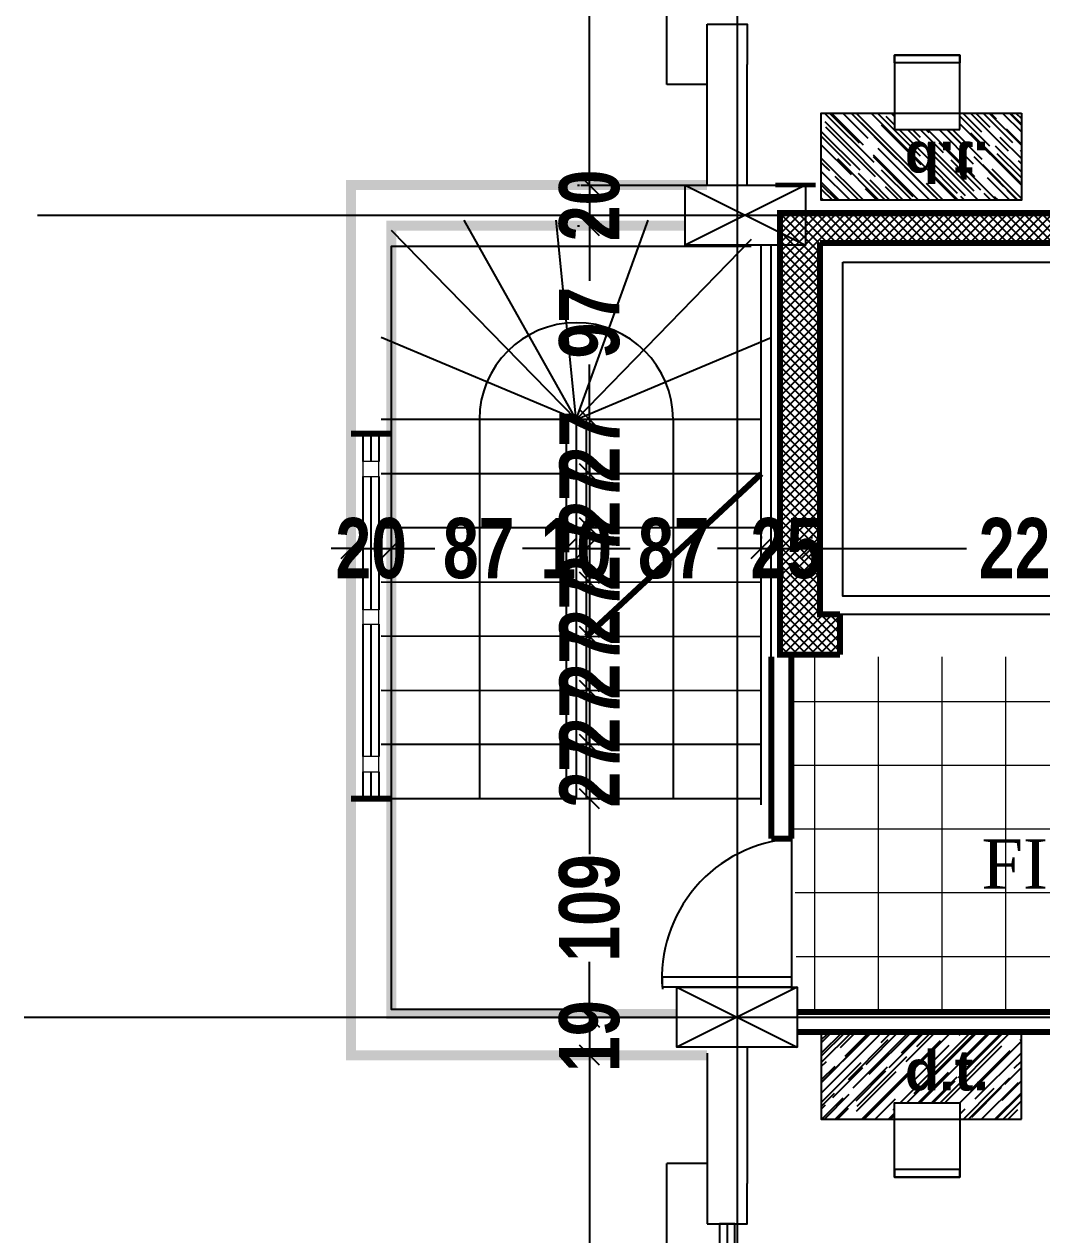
# Model space of a CAD drawing. Extents: x 285329 to 658348, y -83126 to -16980.
# Drawn here: x 358469 to 358976, y -41081 to -40478 of the extents above; entities that cross this region are included whole.
import ezdxf

# ---------------------------------------------------------------- set-up
doc = ezdxf.new("R2010")
doc.units = 0
doc.layers.get('0').update_dxf_attribs({"linetype": 'CONTINUOUS'})
doc.layers.get('DEFPOINTS').update_dxf_attribs({"color": 9, "linetype": 'CONTINUOUS'})
doc.layers.add('02 wall', color=3, linetype='CONTINUOUS', lineweight=60)
doc.layers.add('VIS', color=8, linetype='CONTINUOUS', lineweight=18)
for name, color, linetype in [('AXIS', 1, 'CONTINUOUS'), ('col', 2, 'CONTINUOUS'), ('COLUMN', 5, 'CONTINUOUS'), ('DOOR', 4, 'CONTINUOUS'), ('FURNITURE', 4, 'CONTINUOUS'), ('TEXT', 3, 'CONTINUOUS'), ('WALL', 7, 'CONTINUOUS'), ('WALL1', 2, 'CONTINUOUS')]:
    doc.layers.add(name, color=color, linetype=linetype)
doc.styles.add('CITYBLUEPRINT', font='cityb___.ttf', dxfattribs={"width": 0.8})
doc.styles.add('style2', font='romantic.ttf', dxfattribs={"height": 50})
doc.styles.add('STYLE4', font='arialbd.ttf', dxfattribs={"height": 0.2})
doc.dimstyles.new('50', dxfattribs={"dimtxt": 30, "dimasz": 10, "dimexe": 5, "dimexo": 6, "dimgap": 5, "dimtad": 0, "dimdec": 0, "dimdsep": 46, "dimtxsty": 'CITYBLUEPRINT', "dimblk1": 'OBLIQUE', "dimblk2": 'OBLIQUE', "dimsah": 1, "dimcen": 0.05, "dimdle": 0.03, "dimclre": 22, "dimclrt": 7, "dimadec": 0, "dimazin": 0, "dimtfac": 1, "dimtdec": 0, "dimtix": 1, "dimtmove": 0, "dimatfit": 3, "dimldrblk": 'OBLIQUE', "dimfxl": 1, "dimtolj": 1, "dimtzin": 0, "dimarcsym": 0})

# ---------------------------------------------------------------- blocks, each defined once
blk = doc.blocks.new('COLUMN')
at = {"layer": 'AXIS'}
for p, q in [((236924.6994773077, -9644.256519553426), (236984.6994773077, -9674.256519553428)), ((236984.6994773077, -9644.256519553426), (236924.6994773077, -9674.256519553428))]:
    blk.add_line(p, q, dxfattribs=at)
at = {"layer": 'COLUMN'}
blk.add_lwpolyline([(236924.6994773077, -9644.256519553426), (236984.6994773077, -9644.256519553426), (236984.6994773077, -9674.256519553428), (236924.6994773077, -9674.256519553428)], close=True, dxfattribs=at)
blk = doc.blocks.new('dt')
at = {"layer": 'DOOR'}
h = blk.add_hatch(dxfattribs=at)
h.set_pattern_fill('AR-RROOF', color=256, scale=7, angle=135, style=0)
h.set_pattern_definition([(135, (-170902.4103645292, 60623.41110139574), (-15.83919189857866, 5.939696961966997), [105, -14, 35, -7]), (135, (-170911.4684023963, 60627.51939179443), (-1.633416664540924, -11.53291160115259), [21, -2.31, 42, -5.25]), (135, (-170909.0925236115, 60621.67868978184), (-29.05501763895524, 22.42235603142542), [56, -9.799999999999997, 28, -7])])
h.paths.add_polyline_path([(-170859.0547791331, 60723.16194796302), (-170902.4103645292, 60723.16194796302), (-170902.4103645292, 60623.41110139574), (-170859.0547791331, 60623.41110139574), (-170859.0547791331, 60659.94951916576), (-170867.2211337512, 60659.94951916576), (-170867.2211337512, 60692.50292349419), (-170859.0547791331, 60692.50292349418)])
h.paths.add_polyline_path([(-170898.325944607, 60660.07543142285), (-170898.325944607, 60705.13460302048), (-170867.675057033, 60705.13460302048), (-170867.675057033, 60660.07543142285)], flags=24)
for points in [[(-170859.0547791331, 60723.16194796302), (-170902.4103645292, 60723.16194796302), (-170902.4103645292, 60623.41110139572), (-170859.0547791331, 60623.41110139572)], [(-170867.2211337512, 60692.50292349418), (-170830.1494684928, 60692.50292349418), (-170830.1494684928, 60659.94951916573), (-170867.2211337512, 60659.94951916576)], [(-170830.1494684928, 60692.50292349418), (-170833.9485897324, 60692.50292349418), (-170833.9485897324, 60659.94951916573), (-170830.1494684928, 60659.94951916573)]]:
    blk.add_lwpolyline(points, close=True, dxfattribs=at)
at = {"layer": 'DOOR', "insert": (-170893.3259446069, 60665.07543142285), "char_height": 20, "width": 203.81837, "attachment_point": 1, "rotation": 90, "style": 'STYLE4'}
blk.add_mtext('d.t.', dxfattribs=at)
blk = doc.blocks.new('_Oblique')
at = {"color": 0, "lineweight": -2}
blk.add_line((-0.5, -0.5), (0.5, 0.5), dxfattribs=at)
blk = doc.blocks.new('*D2531')
at = {"layer": 'DEFPOINTS', "color": 0, "linetype": 'Continuous', "lineweight": 5, "transparency": 16777216}
for p in [(358750.9265992335, -39838.54180026348), (358750.8839104267, -40558.0436265206), (358750.9265992335, -40558.0436265206)]:
    blk.add_point(p, dxfattribs=at)
at = {"layer": 'VIS', "color": 22, "linetype": 'Continuous', "lineweight": -2, "transparency": 16777216}
for p, q in [((358744.9265992335, -39838.54180026348), (358745.8839104267, -39838.54180026348)), ((358744.9265992335, -40558.0436265206), (358745.8839104267, -40558.0436265206))]:
    blk.add_line(p, q, dxfattribs=at)
at = {"layer": 'VIS', "color": 0, "linetype": 'Continuous', "lineweight": -2, "transparency": 16777216}
for p, q in [((358750.8839104267, -39838.51180026348), (358750.8839104267, -40165.66133107572)), ((358750.8839104267, -40558.0736265206), (358750.8839104267, -40230.92409570835))]:
    blk.add_line(p, q, dxfattribs=at)
at = {"layer": 'VIS', "color": 0, "linetype": 'Continuous', "lineweight": -2, "transparency": 16777216, "xscale": 10, "yscale": 10, "zscale": 10}
for p, rotation in [((358750.8839104267, -39838.54180026348), 90), ((358750.8839104267, -40558.0436265206), 270)]:
    blk.add_blockref('_Oblique', p, dxfattribs=dict(at, rotation=rotation))
at = {"layer": 'VIS', "color": 7, "linetype": 'Continuous', "lineweight": 5, "transparency": 16777216, "insert": (358750.8839104267, -40198.29271339198), "char_height": 30, "attachment_point": 5, "rotation": 90, "style": 'CITYBLUEPRINT'}
blk.add_mtext('\\A1;720', dxfattribs=at)
blk = doc.blocks.new('*D2532')
at = {"layer": 'DEFPOINTS', "color": 0, "linetype": 'Continuous', "lineweight": 5, "transparency": 16777216}
for p in [(358750.9265992335, -40558.0436265206), (358750.8839104267, -40578.2889841391), (358750.9265992335, -40578.2889841391)]:
    blk.add_point(p, dxfattribs=at)
at = {"layer": 'VIS', "color": 0, "linetype": 'Continuous', "lineweight": -2, "transparency": 16777216}
for p, q in [((358750.8839104267, -40558.0436265206), (358750.8839104267, -40548.0436265206)), ((358750.8839104267, -40558.0436265206), (358750.8839104267, -40578.2889841391)), ((358750.8839104267, -40578.2889841391), (358750.8839104267, -40588.2889841391))]:
    blk.add_line(p, q, dxfattribs=at)
at = {"layer": 'VIS', "color": 22, "linetype": 'Continuous', "lineweight": -2, "transparency": 16777216}
for p, q in [((358744.9265992335, -40558.0436265206), (358745.8839104267, -40558.0436265206)), ((358744.9265992335, -40578.2889841391), (358745.8839104267, -40578.2889841391))]:
    blk.add_line(p, q, dxfattribs=at)
at = {"layer": 'VIS', "color": 0, "linetype": 'Continuous', "lineweight": -2, "transparency": 16777216, "xscale": 10, "yscale": 10, "zscale": 10}
for p, rotation in [((358750.8839104267, -40558.0436265206), 270), ((358750.8839104267, -40578.2889841391), 90)]:
    blk.add_blockref('_Oblique', p, dxfattribs=dict(at, rotation=rotation))
at = {"layer": 'VIS', "color": 7, "linetype": 'Continuous', "lineweight": 5, "transparency": 16777216, "insert": (358750.8839104267, -40568.16630532979), "char_height": 30, "attachment_point": 5, "rotation": 90, "style": 'CITYBLUEPRINT'}
blk.add_mtext('\\A1;20', dxfattribs=at)
blk = doc.blocks.new('*D2533')
at = {"layer": 'DEFPOINTS', "color": 0, "linetype": 'Continuous', "lineweight": 5, "transparency": 16777216}
for p in [(358750.9265992335, -40578.2889841391), (358750.8839104267, -40674.90352948674), (358750.9265992335, -40674.90352948674)]:
    blk.add_point(p, dxfattribs=at)
at = {"layer": 'VIS', "color": 22, "linetype": 'Continuous', "lineweight": -2, "transparency": 16777216}
for p, q in [((358744.9265992335, -40578.2889841391), (358745.8839104267, -40578.2889841391)), ((358744.9265992335, -40674.90352948674), (358745.8839104267, -40674.90352948674))]:
    blk.add_line(p, q, dxfattribs=at)
at = {"layer": 'VIS', "color": 0, "linetype": 'Continuous', "lineweight": -2, "transparency": 16777216}
for p, q in [((358750.8839104267, -40578.2589841391), (358750.8839104267, -40605.68093925376)), ((358750.8839104267, -40674.93352948673), (358750.8839104267, -40647.51157437207))]:
    blk.add_line(p, q, dxfattribs=at)
at = {"layer": 'VIS', "color": 0, "linetype": 'Continuous', "lineweight": -2, "transparency": 16777216, "xscale": 10, "yscale": 10, "zscale": 10}
for p, rotation in [((358750.8839104267, -40578.2889841391), 90), ((358750.8839104267, -40674.90352948674), 270)]:
    blk.add_blockref('_Oblique', p, dxfattribs=dict(at, rotation=rotation))
at = {"layer": 'VIS', "color": 7, "linetype": 'Continuous', "lineweight": 5, "transparency": 16777216, "insert": (358750.8839104267, -40626.59625681286), "char_height": 30, "attachment_point": 5, "rotation": 90, "style": 'CITYBLUEPRINT'}
blk.add_mtext('\\A1;97', dxfattribs=at)
blk = doc.blocks.new('*D2534')
at = {"layer": 'DEFPOINTS', "color": 0, "linetype": 'Continuous', "lineweight": 5, "transparency": 16777216}
for p in [(358750.9265992335, -40674.90352948674), (358750.8839104267, -40701.90352948674), (358750.9265992335, -40701.90352948674)]:
    blk.add_point(p, dxfattribs=at)
at = {"layer": 'VIS', "color": 0, "linetype": 'Continuous', "lineweight": -2, "transparency": 16777216}
for p, q in [((358750.8839104267, -40674.90352948674), (358750.8839104267, -40664.90352948674)), ((358750.8839104267, -40674.90352948674), (358750.8839104267, -40701.90352948674)), ((358750.8839104267, -40701.90352948674), (358750.8839104267, -40711.90352948674))]:
    blk.add_line(p, q, dxfattribs=at)
at = {"layer": 'VIS', "color": 22, "linetype": 'Continuous', "lineweight": -2, "transparency": 16777216}
for p, q in [((358744.9265992335, -40674.90352948674), (358745.8839104267, -40674.90352948674)), ((358744.9265992335, -40701.90352948674), (358745.8839104267, -40701.90352948674))]:
    blk.add_line(p, q, dxfattribs=at)
at = {"layer": 'VIS', "color": 0, "linetype": 'Continuous', "lineweight": -2, "transparency": 16777216, "xscale": 10, "yscale": 10, "zscale": 10}
for p, rotation in [((358750.8839104267, -40674.90352948674), 270), ((358750.8839104267, -40701.90352948674), 90)]:
    blk.add_blockref('_Oblique', p, dxfattribs=dict(at, rotation=rotation))
at = {"layer": 'VIS', "color": 7, "linetype": 'Continuous', "lineweight": 5, "transparency": 16777216, "insert": (358750.8839104267, -40688.40352948668), "char_height": 30, "attachment_point": 5, "rotation": 90, "style": 'CITYBLUEPRINT'}
blk.add_mtext('\\A1;27', dxfattribs=at)
blk = doc.blocks.new('*D2535')
at = {"layer": 'DEFPOINTS', "color": 0, "linetype": 'Continuous', "lineweight": 5, "transparency": 16777216}
for p in [(358750.9265992335, -40701.90352948674), (358749.242715506, -40728.90352948674), (358750.8839104267, -40728.90352948674)]:
    blk.add_point(p, dxfattribs=at)
at = {"layer": 'VIS', "color": 0, "linetype": 'Continuous', "lineweight": -2, "transparency": 16777216}
for p, q in [((358750.8839104267, -40701.90352948674), (358750.8839104267, -40691.90352948674)), ((358750.8839104267, -40701.90352948674), (358750.8839104267, -40728.90352948674)), ((358750.8839104267, -40728.90352948674), (358750.8839104267, -40738.90352948674))]:
    blk.add_line(p, q, dxfattribs=at)
at = {"layer": 'VIS', "color": 22, "linetype": 'Continuous', "lineweight": -2, "transparency": 16777216}
for p, q in [((358744.9265992335, -40701.90352948674), (358745.8839104267, -40701.90352948674)), ((358755.242715506, -40728.90352948674), (358755.8839104267, -40728.90352948674))]:
    blk.add_line(p, q, dxfattribs=at)
at = {"layer": 'VIS', "color": 0, "linetype": 'Continuous', "lineweight": -2, "transparency": 16777216, "xscale": 10, "yscale": 10, "zscale": 10}
for p, rotation in [((358750.8839104267, -40701.90352948674), 270), ((358750.8839104267, -40728.90352948674), 90)]:
    blk.add_blockref('_Oblique', p, dxfattribs=dict(at, rotation=rotation))
at = {"layer": 'VIS', "color": 7, "linetype": 'Continuous', "lineweight": 5, "transparency": 16777216, "insert": (358750.8839104267, -40715.40352948668), "char_height": 30, "attachment_point": 5, "rotation": 90, "style": 'CITYBLUEPRINT'}
blk.add_mtext('\\A1;27', dxfattribs=at)
blk = doc.blocks.new('*D2536')
at = {"layer": 'DEFPOINTS', "color": 0, "linetype": 'Continuous', "lineweight": 5, "transparency": 16777216}
for p in [(358749.242715506, -40728.90352948674), (358749.242715506, -40756.03167960778), (358750.8839104267, -40756.03167960778)]:
    blk.add_point(p, dxfattribs=at)
at = {"layer": 'VIS', "color": 0, "linetype": 'Continuous', "lineweight": -2, "transparency": 16777216}
for p, q in [((358750.8839104267, -40728.90352948674), (358750.8839104267, -40718.90352948674)), ((358750.8839104267, -40728.90352948674), (358750.8839104267, -40756.03167960778)), ((358750.8839104267, -40756.03167960778), (358750.8839104267, -40766.03167960778))]:
    blk.add_line(p, q, dxfattribs=at)
at = {"layer": 'VIS', "color": 22, "linetype": 'Continuous', "lineweight": -2, "transparency": 16777216}
for p, q in [((358755.242715506, -40728.90352948674), (358755.8839104267, -40728.90352948674)), ((358755.242715506, -40756.03167960778), (358755.8839104267, -40756.03167960778))]:
    blk.add_line(p, q, dxfattribs=at)
at = {"layer": 'VIS', "color": 0, "linetype": 'Continuous', "lineweight": -2, "transparency": 16777216, "xscale": 10, "yscale": 10, "zscale": 10}
for p, rotation in [((358750.8839104267, -40728.90352948674), 270), ((358750.8839104267, -40756.03167960778), 90)]:
    blk.add_blockref('_Oblique', p, dxfattribs=dict(at, rotation=rotation))
at = {"layer": 'VIS', "color": 7, "linetype": 'Continuous', "lineweight": 5, "transparency": 16777216, "insert": (358750.8839104267, -40742.4676045472), "char_height": 30, "attachment_point": 5, "rotation": 90, "style": 'CITYBLUEPRINT'}
blk.add_mtext('\\A1;27', dxfattribs=at)
blk = doc.blocks.new('*D2537')
at = {"layer": 'DEFPOINTS', "color": 0, "linetype": 'Continuous', "lineweight": 5, "transparency": 16777216}
for p in [(358749.242715506, -40756.03167960778), (358749.242715506, -40783.03167960776), (358750.8839104267, -40783.03167960776)]:
    blk.add_point(p, dxfattribs=at)
at = {"layer": 'VIS', "color": 0, "linetype": 'Continuous', "lineweight": -2, "transparency": 16777216}
for p, q in [((358750.8839104267, -40756.03167960778), (358750.8839104267, -40746.03167960778)), ((358750.8839104267, -40756.03167960778), (358750.8839104267, -40783.03167960776)), ((358750.8839104267, -40783.03167960776), (358750.8839104267, -40793.03167960776))]:
    blk.add_line(p, q, dxfattribs=at)
at = {"layer": 'VIS', "color": 22, "linetype": 'Continuous', "lineweight": -2, "transparency": 16777216}
for p, q in [((358755.242715506, -40756.03167960778), (358755.8839104267, -40756.03167960778)), ((358755.242715506, -40783.03167960776), (358755.8839104267, -40783.03167960776))]:
    blk.add_line(p, q, dxfattribs=at)
at = {"layer": 'VIS', "color": 0, "linetype": 'Continuous', "lineweight": -2, "transparency": 16777216, "xscale": 10, "yscale": 10, "zscale": 10}
for p, rotation in [((358750.8839104267, -40756.03167960778), 270), ((358750.8839104267, -40783.03167960776), 90)]:
    blk.add_blockref('_Oblique', p, dxfattribs=dict(at, rotation=rotation))
at = {"layer": 'VIS', "color": 7, "linetype": 'Continuous', "lineweight": 5, "transparency": 16777216, "insert": (358750.8839104267, -40769.53167960772), "char_height": 30, "attachment_point": 5, "rotation": 90, "style": 'CITYBLUEPRINT'}
blk.add_mtext('\\A1;27', dxfattribs=at)
blk = doc.blocks.new('*D2538')
at = {"layer": 'DEFPOINTS', "color": 0, "linetype": 'Continuous', "lineweight": 5, "transparency": 16777216}
for p in [(358749.242715506, -40783.03167960776), (358749.242715506, -40810.03167960777), (358750.8839104267, -40810.03167960777)]:
    blk.add_point(p, dxfattribs=at)
at = {"layer": 'VIS', "color": 0, "linetype": 'Continuous', "lineweight": -2, "transparency": 16777216}
for p, q in [((358750.8839104267, -40783.03167960776), (358750.8839104267, -40773.03167960776)), ((358750.8839104267, -40783.03167960776), (358750.8839104267, -40810.03167960777)), ((358750.8839104267, -40810.03167960777), (358750.8839104267, -40820.03167960777))]:
    blk.add_line(p, q, dxfattribs=at)
at = {"layer": 'VIS', "color": 22, "linetype": 'Continuous', "lineweight": -2, "transparency": 16777216}
for p, q in [((358755.242715506, -40783.03167960776), (358755.8839104267, -40783.03167960776)), ((358755.242715506, -40810.03167960777), (358755.8839104267, -40810.03167960777))]:
    blk.add_line(p, q, dxfattribs=at)
at = {"layer": 'VIS', "color": 0, "linetype": 'Continuous', "lineweight": -2, "transparency": 16777216, "xscale": 10, "yscale": 10, "zscale": 10}
for p, rotation in [((358750.8839104267, -40783.03167960776), 270), ((358750.8839104267, -40810.03167960777), 90)]:
    blk.add_blockref('_Oblique', p, dxfattribs=dict(at, rotation=rotation))
at = {"layer": 'VIS', "color": 7, "linetype": 'Continuous', "lineweight": 5, "transparency": 16777216, "insert": (358750.8839104267, -40796.5316796077), "char_height": 30, "attachment_point": 5, "rotation": 90, "style": 'CITYBLUEPRINT'}
blk.add_mtext('\\A1;27', dxfattribs=at)
blk = doc.blocks.new('*D2539')
at = {"layer": 'DEFPOINTS', "color": 0, "linetype": 'Continuous', "lineweight": 5, "transparency": 16777216}
for p in [(358749.242715506, -40810.03167960777), (358749.242715506, -40836.90352948674), (358750.8839104267, -40836.90352948674)]:
    blk.add_point(p, dxfattribs=at)
at = {"layer": 'VIS', "color": 0, "linetype": 'Continuous', "lineweight": -2, "transparency": 16777216}
for p, q in [((358750.8839104267, -40810.03167960777), (358750.8839104267, -40800.03167960777)), ((358750.8839104267, -40810.03167960777), (358750.8839104267, -40836.90352948674)), ((358750.8839104267, -40836.90352948674), (358750.8839104267, -40846.90352948674))]:
    blk.add_line(p, q, dxfattribs=at)
at = {"layer": 'VIS', "color": 22, "linetype": 'Continuous', "lineweight": -2, "transparency": 16777216}
for p, q in [((358755.242715506, -40810.03167960777), (358755.8839104267, -40810.03167960777)), ((358755.242715506, -40836.90352948674), (358755.8839104267, -40836.90352948674))]:
    blk.add_line(p, q, dxfattribs=at)
at = {"layer": 'VIS', "color": 0, "linetype": 'Continuous', "lineweight": -2, "transparency": 16777216, "xscale": 10, "yscale": 10, "zscale": 10}
for p, rotation in [((358750.8839104267, -40810.03167960777), 270), ((358750.8839104267, -40836.90352948674), 90)]:
    blk.add_blockref('_Oblique', p, dxfattribs=dict(at, rotation=rotation))
at = {"layer": 'VIS', "color": 7, "linetype": 'Continuous', "lineweight": 5, "transparency": 16777216, "insert": (358750.8839104267, -40823.46760454719), "char_height": 30, "attachment_point": 5, "rotation": 90, "style": 'CITYBLUEPRINT'}
blk.add_mtext('\\A1;27', dxfattribs=at)
blk = doc.blocks.new('*D2540')
at = {"layer": 'DEFPOINTS', "color": 0, "linetype": 'Continuous', "lineweight": 5, "transparency": 16777216}
for p in [(358749.242715506, -40836.90352948674), (358749.242715506, -40863.90352948674), (358750.8839104267, -40863.90352948674)]:
    blk.add_point(p, dxfattribs=at)
at = {"layer": 'VIS', "color": 0, "linetype": 'Continuous', "lineweight": -2, "transparency": 16777216}
for p, q in [((358750.8839104267, -40836.90352948674), (358750.8839104267, -40826.90352948674)), ((358750.8839104267, -40836.90352948674), (358750.8839104267, -40863.90352948674)), ((358750.8839104267, -40863.90352948674), (358750.8839104267, -40873.90352948674))]:
    blk.add_line(p, q, dxfattribs=at)
at = {"layer": 'VIS', "color": 22, "linetype": 'Continuous', "lineweight": -2, "transparency": 16777216}
for p, q in [((358755.242715506, -40836.90352948674), (358755.8839104267, -40836.90352948674)), ((358755.242715506, -40863.90352948674), (358755.8839104267, -40863.90352948674))]:
    blk.add_line(p, q, dxfattribs=at)
at = {"layer": 'VIS', "color": 0, "linetype": 'Continuous', "lineweight": -2, "transparency": 16777216, "xscale": 10, "yscale": 10, "zscale": 10}
for p, rotation in [((358750.8839104267, -40836.90352948674), 270), ((358750.8839104267, -40863.90352948674), 90)]:
    blk.add_blockref('_Oblique', p, dxfattribs=dict(at, rotation=rotation))
at = {"layer": 'VIS', "color": 7, "linetype": 'Continuous', "lineweight": 5, "transparency": 16777216, "insert": (358750.8839104267, -40850.40352948668), "char_height": 30, "attachment_point": 5, "rotation": 90, "style": 'CITYBLUEPRINT'}
blk.add_mtext('\\A1;27', dxfattribs=at)
blk = doc.blocks.new('*D2541')
at = {"layer": 'DEFPOINTS', "color": 0, "linetype": 'Continuous', "lineweight": 5, "transparency": 16777216}
for p in [(358749.242715506, -40863.90352948674), (358749.242715506, -40972.71338443349), (358750.8839104267, -40972.71338443349)]:
    blk.add_point(p, dxfattribs=at)
at = {"layer": 'VIS', "color": 0, "linetype": 'Continuous', "lineweight": -2, "transparency": 16777216}
for p, q in [((358750.8839104267, -40863.87352948674), (358750.8839104267, -40891.49027514193)), ((358750.8839104267, -40972.74338443349), (358750.8839104267, -40945.1266387783))]:
    blk.add_line(p, q, dxfattribs=at)
at = {"layer": 'VIS', "color": 22, "linetype": 'Continuous', "lineweight": -2, "transparency": 16777216}
for p, q in [((358755.242715506, -40863.90352948674), (358755.8839104267, -40863.90352948674)), ((358755.242715506, -40972.71338443349), (358755.8839104267, -40972.71338443349))]:
    blk.add_line(p, q, dxfattribs=at)
at = {"layer": 'VIS', "color": 0, "linetype": 'Continuous', "lineweight": -2, "transparency": 16777216, "xscale": 10, "yscale": 10, "zscale": 10}
for p, rotation in [((358750.8839104267, -40863.90352948674), 90), ((358750.8839104267, -40972.71338443349), 270)]:
    blk.add_blockref('_Oblique', p, dxfattribs=dict(at, rotation=rotation))
at = {"layer": 'VIS', "color": 7, "linetype": 'Continuous', "lineweight": 5, "transparency": 16777216, "insert": (358750.8839104267, -40918.30845696005), "char_height": 30, "attachment_point": 5, "rotation": 90, "style": 'CITYBLUEPRINT'}
blk.add_mtext('\\A1;109', dxfattribs=at)
blk = doc.blocks.new('*D2542')
at = {"layer": 'DEFPOINTS', "color": 0, "linetype": 'Continuous', "lineweight": 5, "transparency": 16777216}
for p in [(358749.242715506, -40991.70638652928), (358749.2427155033, -41728.70322680532), (358750.8839104267, -41728.70322680532)]:
    blk.add_point(p, dxfattribs=at)
at = {"layer": 'VIS', "color": 0, "linetype": 'Continuous', "lineweight": -2, "transparency": 16777216}
for p, q in [((358750.8839104267, -40991.67638652928), (358750.8839104267, -41331.21975062745)), ((358750.8839104267, -41728.73322680531), (358750.8839104267, -41389.18986270714))]:
    blk.add_line(p, q, dxfattribs=at)
at = {"layer": 'VIS', "color": 22, "linetype": 'Continuous', "lineweight": -2, "transparency": 16777216}
for p, q in [((358755.242715506, -40991.70638652928), (358755.8839104267, -40991.70638652928)), ((358755.2427155033, -41728.70322680532), (358755.8839104267, -41728.70322680532))]:
    blk.add_line(p, q, dxfattribs=at)
at = {"layer": 'VIS', "color": 0, "linetype": 'Continuous', "lineweight": -2, "transparency": 16777216, "xscale": 10, "yscale": 10, "zscale": 10}
for p, rotation in [((358750.8839104267, -40991.70638652928), 90), ((358750.8839104267, -41728.70322680532), 270)]:
    blk.add_blockref('_Oblique', p, dxfattribs=dict(at, rotation=rotation))
at = {"layer": 'VIS', "color": 7, "linetype": 'Continuous', "lineweight": 5, "transparency": 16777216, "insert": (358750.8839104267, -41360.20480666724), "char_height": 30, "attachment_point": 5, "rotation": 90, "style": 'CITYBLUEPRINT'}
blk.add_mtext('\\A1;737', dxfattribs=at)
blk = doc.blocks.new('*D2606')
at = {"layer": 'DEFPOINTS', "color": 0, "linetype": 'Continuous', "lineweight": 5, "transparency": 16777216}
for p in [(358632.0271544857, -40737.73154443817), (358652.0271544851, -40737.73154443819), (358652.0271544851, -40739.16668239474)]:
    blk.add_point(p, dxfattribs=at)
at = {"layer": 'VIS', "color": 0, "linetype": 'Continuous', "lineweight": -2, "transparency": 16777216}
for p, q in [((358632.0271544857, -40739.16668239474), (358622.0271544857, -40739.16668239474)), ((358632.0271544857, -40739.16668239474), (358652.0271544851, -40739.16668239474)), ((358652.0271544851, -40739.16668239474), (358662.0271544851, -40739.16668239474))]:
    blk.add_line(p, q, dxfattribs=at)
at = {"layer": 'VIS', "color": 22, "linetype": 'Continuous', "lineweight": -2, "transparency": 16777216}
for p, q in [((358632.0271544857, -40743.73154443817), (358632.0271544857, -40744.16668239474)), ((358652.0271544851, -40743.73154443819), (358652.0271544851, -40744.16668239474))]:
    blk.add_line(p, q, dxfattribs=at)
at = {"layer": 'VIS', "color": 0, "linetype": 'Continuous', "lineweight": -2, "transparency": 16777216, "xscale": 10, "yscale": 10, "zscale": 10}
blk.add_blockref('_Oblique', (358632.0271544857, -40739.16668239474), dxfattribs=at)
at = {"layer": 'VIS', "color": 0, "linetype": 'Continuous', "lineweight": -2, "transparency": 16777216, "xscale": 10, "yscale": 10, "zscale": 10, "rotation": 180}
blk.add_blockref('_Oblique', (358652.0271544851, -40739.16668239474), dxfattribs=at)
at = {"layer": 'VIS', "color": 7, "linetype": 'Continuous', "lineweight": 5, "transparency": 16777216, "insert": (358642.0271544853, -40739.16668239474), "char_height": 30, "attachment_point": 5, "style": 'CITYBLUEPRINT'}
blk.add_mtext('\\A1;20', dxfattribs=at)
blk = doc.blocks.new('*D2607')
at = {"layer": 'DEFPOINTS', "color": 0, "linetype": 'Continuous', "lineweight": 5, "transparency": 16777216}
for p in [(358652.0271544851, -40737.73154443819), (358739.2427155059, -40739.16668239474), (358739.2427155059, -40739.16668239474)]:
    blk.add_point(p, dxfattribs=at)
at = {"layer": 'VIS', "color": 22, "linetype": 'Continuous', "lineweight": -2, "transparency": 16777216}
for p, q in [((358739.2427155059, -40733.16668239474), (358739.2427155059, -40734.16668239474)), ((358652.0271544851, -40743.73154443819), (358652.0271544851, -40744.16668239474))]:
    blk.add_line(p, q, dxfattribs=at)
at = {"layer": 'VIS', "color": 0, "linetype": 'Continuous', "lineweight": -2, "transparency": 16777216}
for p, q in [((358651.997154485, -40739.16668239474), (358673.8379237875, -40739.16668239474)), ((358739.272715506, -40739.16668239474), (358717.4319462035, -40739.16668239474))]:
    blk.add_line(p, q, dxfattribs=at)
at = {"layer": 'VIS', "color": 0, "linetype": 'Continuous', "lineweight": -2, "transparency": 16777216, "xscale": 10, "yscale": 10, "zscale": 10, "rotation": 180}
blk.add_blockref('_Oblique', (358652.0271544851, -40739.16668239474), dxfattribs=at)
at = {"layer": 'VIS', "color": 0, "linetype": 'Continuous', "lineweight": -2, "transparency": 16777216, "xscale": 10, "yscale": 10, "zscale": 10}
blk.add_blockref('_Oblique', (358739.2427155059, -40739.16668239474), dxfattribs=at)
at = {"layer": 'VIS', "color": 7, "linetype": 'Continuous', "lineweight": 5, "transparency": 16777216, "insert": (358695.6349349955, -40739.16668239474), "char_height": 30, "attachment_point": 5, "style": 'CITYBLUEPRINT'}
blk.add_mtext('\\A1;87', dxfattribs=at)
blk = doc.blocks.new('*D2608')
at = {"layer": 'DEFPOINTS', "color": 0, "linetype": 'Continuous', "lineweight": 5, "transparency": 16777216}
for p in [(358739.2427155059, -40739.16668239474), (358749.242715506, -40739.16668239474), (358749.242715506, -40739.16668239474)]:
    blk.add_point(p, dxfattribs=at)
at = {"layer": 'VIS', "color": 22, "linetype": 'Continuous', "lineweight": -2, "transparency": 16777216}
for p, q in [((358739.2427155059, -40733.16668239474), (358739.2427155059, -40734.16668239474)), ((358749.242715506, -40733.16668239474), (358749.242715506, -40734.16668239474))]:
    blk.add_line(p, q, dxfattribs=at)
at = {"layer": 'VIS', "color": 0, "linetype": 'Continuous', "lineweight": -2, "transparency": 16777216}
for p, q in [((358739.2427155059, -40739.16668239474), (358729.2427155059, -40739.16668239474)), ((358739.2427155059, -40739.16668239474), (358749.242715506, -40739.16668239474)), ((358749.242715506, -40739.16668239474), (358759.242715506, -40739.16668239474))]:
    blk.add_line(p, q, dxfattribs=at)
at = {"layer": 'VIS', "color": 0, "linetype": 'Continuous', "lineweight": -2, "transparency": 16777216, "xscale": 10, "yscale": 10, "zscale": 10}
blk.add_blockref('_Oblique', (358739.2427155059, -40739.16668239474), dxfattribs=at)
at = {"layer": 'VIS', "color": 0, "linetype": 'Continuous', "lineweight": -2, "transparency": 16777216, "xscale": 10, "yscale": 10, "zscale": 10, "rotation": 180}
blk.add_blockref('_Oblique', (358749.242715506, -40739.16668239474), dxfattribs=at)
at = {"layer": 'VIS', "color": 7, "linetype": 'Continuous', "lineweight": 5, "transparency": 16777216, "insert": (358744.242715506, -40739.16668239474), "char_height": 30, "attachment_point": 5, "style": 'CITYBLUEPRINT'}
blk.add_mtext('\\A1;10', dxfattribs=at)
blk = doc.blocks.new('*D2609')
at = {"layer": 'DEFPOINTS', "color": 0, "linetype": 'Continuous', "lineweight": 5, "transparency": 16777216}
for p in [(358749.242715506, -40739.16668239474), (358836.4582765267, -40739.16668239474), (358836.4582765267, -40739.16668239474)]:
    blk.add_point(p, dxfattribs=at)
at = {"layer": 'VIS', "color": 22, "linetype": 'Continuous', "lineweight": -2, "transparency": 16777216}
for p, q in [((358749.242715506, -40733.16668239474), (358749.242715506, -40734.16668239474)), ((358836.4582765267, -40733.16668239474), (358836.4582765267, -40734.16668239474))]:
    blk.add_line(p, q, dxfattribs=at)
at = {"layer": 'VIS', "color": 0, "linetype": 'Continuous', "lineweight": -2, "transparency": 16777216}
for p, q in [((358749.212715506, -40739.16668239474), (358771.0534848084, -40739.16668239474)), ((358836.4882765267, -40739.16668239474), (358814.6475072243, -40739.16668239474))]:
    blk.add_line(p, q, dxfattribs=at)
at = {"layer": 'VIS', "color": 0, "linetype": 'Continuous', "lineweight": -2, "transparency": 16777216, "xscale": 10, "yscale": 10, "zscale": 10, "rotation": 180}
blk.add_blockref('_Oblique', (358749.242715506, -40739.16668239474), dxfattribs=at)
at = {"layer": 'VIS', "color": 0, "linetype": 'Continuous', "lineweight": -2, "transparency": 16777216, "xscale": 10, "yscale": 10, "zscale": 10}
blk.add_blockref('_Oblique', (358836.4582765267, -40739.16668239474), dxfattribs=at)
at = {"layer": 'VIS', "color": 7, "linetype": 'Continuous', "lineweight": 5, "transparency": 16777216, "insert": (358792.8504960163, -40739.16668239474), "char_height": 30, "attachment_point": 5, "style": 'CITYBLUEPRINT'}
blk.add_mtext('\\A1;87', dxfattribs=at)
blk = doc.blocks.new('*D2610')
at = {"layer": 'DEFPOINTS', "color": 0, "linetype": 'Continuous', "lineweight": 5, "transparency": 16777216}
for p in [(358836.4582765267, -40739.16668239474), (358861.4582765265, -40739.16668239474), (358861.4582765265, -40739.16668239474)]:
    blk.add_point(p, dxfattribs=at)
at = {"layer": 'VIS', "color": 22, "linetype": 'Continuous', "lineweight": -2, "transparency": 16777216}
for p, q in [((358836.4582765267, -40733.16668239474), (358836.4582765267, -40734.16668239474)), ((358861.4582765265, -40733.16668239474), (358861.4582765265, -40734.16668239474))]:
    blk.add_line(p, q, dxfattribs=at)
at = {"layer": 'VIS', "color": 0, "linetype": 'Continuous', "lineweight": -2, "transparency": 16777216}
for p, q in [((358836.4582765267, -40739.16668239474), (358826.4582765267, -40739.16668239474)), ((358836.4582765267, -40739.16668239474), (358861.4582765265, -40739.16668239474)), ((358861.4582765265, -40739.16668239474), (358871.4582765265, -40739.16668239474))]:
    blk.add_line(p, q, dxfattribs=at)
at = {"layer": 'VIS', "color": 0, "linetype": 'Continuous', "lineweight": -2, "transparency": 16777216, "xscale": 10, "yscale": 10, "zscale": 10}
blk.add_blockref('_Oblique', (358836.4582765267, -40739.16668239474), dxfattribs=at)
at = {"layer": 'VIS', "color": 0, "linetype": 'Continuous', "lineweight": -2, "transparency": 16777216, "xscale": 10, "yscale": 10, "zscale": 10, "rotation": 180}
blk.add_blockref('_Oblique', (358861.4582765265, -40739.16668239474), dxfattribs=at)
at = {"layer": 'VIS', "color": 7, "linetype": 'Continuous', "lineweight": 5, "transparency": 16777216, "insert": (358848.9582765267, -40739.16668239474), "char_height": 30, "attachment_point": 5, "style": 'CITYBLUEPRINT'}
blk.add_mtext('\\A1;25', dxfattribs=at)
blk = doc.blocks.new('*D2611')
at = {"layer": 'DEFPOINTS', "color": 0, "linetype": 'Continuous', "lineweight": 5, "transparency": 16777216}
for p in [(358861.4582765265, -40739.16668239474), (359081.8739683829, -40739.16668239474), (359081.8739683829, -40739.16668239474)]:
    blk.add_point(p, dxfattribs=at)
at = {"layer": 'VIS', "color": 22, "linetype": 'Continuous', "lineweight": -2, "transparency": 16777216}
for p, q in [((358861.4582765265, -40733.16668239474), (358861.4582765265, -40734.16668239474)), ((359081.8739683829, -40733.16668239474), (359081.8739683829, -40734.16668239474))]:
    blk.add_line(p, q, dxfattribs=at)
at = {"layer": 'VIS', "color": 0, "linetype": 'Continuous', "lineweight": -2, "transparency": 16777216}
for p, q in [((358861.4282765265, -40739.16668239474), (358938.8255246963, -40739.16668239474)), ((359081.903968383, -40739.16668239474), (359004.5067202132, -40739.16668239474))]:
    blk.add_line(p, q, dxfattribs=at)
at = {"layer": 'VIS', "color": 0, "linetype": 'Continuous', "lineweight": -2, "transparency": 16777216, "xscale": 10, "yscale": 10, "zscale": 10, "rotation": 180}
blk.add_blockref('_Oblique', (358861.4582765265, -40739.16668239474), dxfattribs=at)
at = {"layer": 'VIS', "color": 0, "linetype": 'Continuous', "lineweight": -2, "transparency": 16777216, "xscale": 10, "yscale": 10, "zscale": 10}
blk.add_blockref('_Oblique', (359081.8739683829, -40739.16668239474), dxfattribs=at)
at = {"layer": 'VIS', "color": 7, "linetype": 'Continuous', "lineweight": 5, "transparency": 16777216, "insert": (358971.6661224547, -40739.16668239474), "char_height": 30, "attachment_point": 5, "style": 'CITYBLUEPRINT'}
blk.add_mtext('\\A1;220', dxfattribs=at)
blk = doc.blocks.new('*D2721')
at = {"layer": 'DEFPOINTS', "color": 0, "linetype": 'Continuous', "lineweight": 5, "transparency": 16777216}
for p in [(358749.242715506, -40972.71338443349), (358750.8839104267, -40991.67638652929), (358750.8839104267, -40991.67638652929)]:
    blk.add_point(p, dxfattribs=at)
at = {"layer": 'VIS', "color": 0, "linetype": 'Continuous', "lineweight": -2, "transparency": 16777216}
for p, q in [((358750.8839104267, -40972.71338443349), (358750.8839104267, -40962.71338443349)), ((358750.8839104267, -40972.71338443349), (358750.8839104267, -40991.67638652929)), ((358750.8839104267, -40991.67638652929), (358750.8839104267, -41001.67638652929))]:
    blk.add_line(p, q, dxfattribs=at)
at = {"layer": 'VIS', "color": 22, "linetype": 'Continuous', "lineweight": -2, "transparency": 16777216}
for p, q in [((358755.242715506, -40972.71338443349), (358755.8839104267, -40972.71338443349)), ((358744.8839104267, -40991.67638652929), (358745.8839104267, -40991.67638652929))]:
    blk.add_line(p, q, dxfattribs=at)
at = {"layer": 'VIS', "color": 0, "linetype": 'Continuous', "lineweight": -2, "transparency": 16777216, "xscale": 10, "yscale": 10, "zscale": 10}
for p, rotation in [((358750.8839104267, -40972.71338443349), 270), ((358750.8839104267, -40991.67638652929), 90)]:
    blk.add_blockref('_Oblique', p, dxfattribs=dict(at, rotation=rotation))
at = {"layer": 'VIS', "color": 7, "linetype": 'Continuous', "lineweight": 5, "transparency": 16777216, "insert": (358750.8839104267, -40982.19488548133), "char_height": 30, "attachment_point": 5, "rotation": 90, "style": 'CITYBLUEPRINT'}
blk.add_mtext('\\A1;19', dxfattribs=at)
blk = doc.blocks.new('uyu')
at = {"layer": 'AXIS'}
h = blk.add_hatch(dxfattribs=at)
h.set_pattern_fill('ANSI37', color=256, style=0)
h.set_pattern_definition([(45, (0, 0), (-2.245064030267287, 2.245064030267288), []), (135, (0, 0), (-2.245064030267288, -2.245064030267287), [])])
h.paths.add_polyline_path([(334939.1902244249, -40599.43510781852), (334939.1902244249, -40799.51740095142), (334939.1902244249, -40819.51740095143), (334969.1902244248, -40819.51740095143), (334969.1902244248, -40799.51740095142), (334959.1902244249, -40799.51740095142), (334959.1902244249, -40614.43510781847), (335419.7082928794, -40614.43510781847), (335419.7082928794, -40799.51740095142), (335409.7082928795, -40799.51740095142), (335409.7082928795, -40819.51740095143), (335439.7082928795, -40819.51740095143), (335439.7082928795, -40599.43510781847), (335404.6671025775, -40599.43510781847)])
h.paths.add_polyline_path([(335179.6059162813, -40799.51740095142), (335200.0125942932, -40799.51740095142), (335200.0125942932, -40614.43510781847), (335179.6059162813, -40614.43510781847)], flags=17)
h.paths.add_polyline_path([(335294.6671025773, -40819.51740095143), (335294.6671025773, -40799.51740095142), (335083.7250015497, -40799.51740095142), (335083.7250015497, -40819.51740095143)], flags=17)
at = {"layer": 'FURNITURE'}
for p, q in [((335083.7250015497, -40799.51740095142), (334969.1902244248, -40799.51740095142)), ((335409.7082928795, -40799.51740095142), (335294.6671025773, -40799.51740095142))]:
    blk.add_line(p, q, dxfattribs=at)
at = {"layer": 'FURNITURE', "ltscale": 3}
for points in [[(334970.5629893892, -40623.93444362663), (335150.3225313741, -40623.93444362663), (335150.3225313741, -40790.38536414244), (334970.5629893892, -40790.38536414244)], [(335410.3217857753, -40623.93444362663), (335234.5913874204, -40623.93444362663), (335234.5913874204, -40790.38536414244), (335410.3217857753, -40790.38536414244)], [(335153.2490084484, -40770.53491428618), (335173.0205704881, -40770.53491428618), (335173.0205704881, -40651.59203302018), (335153.2490084484, -40651.59203302018)], [(335231.2095207769, -40770.53491428618), (335205.9337202097, -40770.53491428618), (335205.9337202097, -40651.59203302018), (335231.2095207769, -40651.59203302018)]]:
    blk.add_lwpolyline(points, close=True, dxfattribs=at)
at = {"layer": 'WALL', "ltscale": 3}
for p, q in [((334964.1902244248, -40599.43510781847), (335344.6671025773, -40599.43510781847)), ((334964.190224425, -40599.43510781852), (335344.6671025775, -40599.43510781852)), ((334964.190224425, -40599.43510781852), (335344.6671025775, -40599.43510781852))]:
    blk.add_line(p, q, dxfattribs=at)
at = {"layer": 'WALL', "linetype": 'Continuous', "const_width": 3}
for points in [[(334939.1902244249, -40799.51740095142), (334939.1902244249, -40799.51740095142), (334939.1902244249, -40599.43510781852), (335404.6671025775, -40599.43510781847)], [(334964.1902244248, -40599.43510781847), (335344.6671025773, -40599.43510781847)], [(334964.190224425, -40599.43510781852), (335344.6671025775, -40599.43510781852)], [(335404.6671025775, -40599.43510781847), (335439.7082928795, -40599.43510781847), (335439.7082928795, -40819.51740095143), (335409.7082928795, -40819.51740095143)], [(334969.1902244248, -40819.51740095143), (334939.1902244249, -40819.51740095143), (334939.1902244249, -40614.43510781847)], [(334959.1902244249, -40614.43510781847), (334959.1902244249, -40799.51740095142)], [(334959.1902244249, -40614.43510781847), (335419.7082928794, -40614.43510781847), (335419.7082928794, -40799.51740095142), (335409.7082928795, -40799.51740095142)], [(334969.1902244248, -40799.51740095142), (334959.1902244249, -40799.51740095142), (334959.1902244249, -40614.43510781847)], [(335179.6059162813, -40614.43510781847), (335179.6059162813, -40799.51740095142)], [(335200.0125942932, -40614.43510781847), (335200.0125942932, -40799.51740095142)], [(334959.1902244249, -40799.51740095142), (334969.1902244248, -40799.51740095142)], [(334969.1902244248, -40799.51740095142), (334969.1902244248, -40819.51740095143)], [(335294.6671025773, -40799.51740095142), (335083.7250015497, -40799.51740095142)], [(335083.7250015497, -40799.51740095142), (335083.7250015497, -40819.51740095143)], [(335294.6671025773, -40799.51740095142), (335294.6671025773, -40819.51740095143)], [(335409.7082928795, -40799.51740095142), (335409.7082928795, -40819.51740095143)], [(335419.7082928794, -40799.51740095142), (335409.7082928795, -40799.51740095142), (335409.7082928795, -40819.51740095143)], [(335294.6671025773, -40819.51740095143), (335083.7250015497, -40819.51740095143)]]:
    blk.add_lwpolyline(points, dxfattribs=at)

msp = doc.modelspace()

# ---------------------------------------------------------------- hatches: boundary and pattern name
at = {"layer": 'VIS', "linetype": 'Continuous', "lineweight": 5}
h = msp.add_hatch(dxfattribs=at)
h.set_pattern_fill('ANSI37', color=256, scale=10, angle=45)
h.set_pattern_definition([(90, (45554.06216365948, -10494.20968663041), (-31.75, 5.3e-15), []), (180, (45554.06216365948, -10494.20968663041), (-5.3e-15, -31.75), [])])
edge = h.paths.add_edge_path()
edge.add_line((359291.9351546786, -39546.08132151574), (359495.5605188328, -39544.77897933281))
edge.add_line((359495.5605188328, -39544.77897933281), (359495.5605188328, -39560.51244355732))
edge.add_line((359495.5605188328, -39560.51244355732), (359912.5832504898, -39560.77718395249))
edge.add_line((359912.5832504898, -39560.77718395248), (359912.5832504884, -39680.80833603888))
edge.add_line((359912.5832504884, -39680.8083360389), (359672.2345023476, -39680.80833603884))
edge.add_line((359672.2345023476, -39680.80833603884), (359672.2345023475, -42439.63843490228))
edge.add_line((359672.2345023475, -42439.63843490228), (359521.9582765273, -42438.42241071579))
edge.add_line((359521.9582765273, -42438.42241071579), (359521.9582765265, -40969.99036234277))
edge.add_line((359521.9582765265, -40969.99036234277), (358854.3774193894, -40971.20638652929))
edge.add_line((358854.3774193894, -40971.20638652929), (358851.458276528, -40793.12591965358))
edge.add_line((358851.458276528, -40793.12591965358), (359524.0946163191, -40793.12591965358))
edge.add_line((359524.0946163191, -40793.12591965358), (359520.8901066297, -39680.8083360376))
edge.add_line((359520.8901066297, -39680.80833603759), (359293.0033245754, -39680.80833603765))
edge.add_line((359293.0033245754, -39680.80833603765), (359291.2206029704, -39546.08589162828))

# ---------------------------------------------------------------- linework, layer by layer
at = {"layer": '02 wall'}
msp.add_line((358863.5354985697, -40558.00674887721), (358843.5392883607, -40558.00676185688), dxfattribs=at)
at = {"layer": 'AXIS'}
for p, q in [((358824.4427518228, -39110.66136279122), (358824.4582765267, -42687.53880903052)), ((358475.7439335329, -40573.04362652062), (360816.833119594, -40573.04362652062)), ((358469.0908325515, -40972.71338443349), (360818.4757820749, -40972.71338443349))]:
    msp.add_line(p, q, dxfattribs=at)
at = {"layer": 'FURNITURE', "ltscale": 3}
for p, q in [((358789.4582765267, -40507.85860141258), (358789.4582765267, -40287.85860141248)), ((358809.4582765267, -40507.85860141258), (358789.4582765267, -40507.85860141258)), ((358652.0271544852, -40580.54362652085), (358744.242715506, -40674.90352948675)), ((358744.242715506, -40674.90352948675), (358688.3179649051, -40575.54362652085)), ((358744.242715506, -40674.90352948675), (358734.2427155061, -40575.54362652085)), ((358744.242715506, -40674.90352948675), (358780.1674661071, -40575.54362652085)), ((358831.4582765268, -40585.15935733639), (358744.242715506, -40674.90352948675)), ((358744.242715506, -40674.90352948675), (358647.0271544852, -40634.07310370741)), ((358744.242715506, -40674.90352948675), (358841.4582765267, -40634.07310370741)), ((358836.4582765267, -40674.90352948675), (358647.0271544852, -40674.90352948675)), ((358739.2427155059, -40674.90352948675), (358739.2427155059, -40863.90352948675)), ((358744.242715506, -40674.90352948675), (358744.242715506, -40863.90352948675)), ((358749.242715506, -40674.90352948675), (358749.242715506, -40863.90352948675)), ((358637.7986313195, -40683.13001437306), (358637.7986313195, -40695.73701099348)), ((358645.7986313197, -40683.13001437306), (358645.7986313197, -40695.73701099348)), ((358637.7986313195, -40703.23701099343), (358637.7986313195, -40769.68875073817)), ((358645.7986313197, -40703.23701099343), (358645.7986313197, -40769.68875073817)), ((358836.4582765267, -40701.90352948674), (358647.0271544852, -40701.90352948674)), ((358836.4582765267, -40728.90352948674), (358647.0271544852, -40728.90352948674)), ((358836.4582765267, -40756.14102386603), (358647.0271544852, -40755.90352948674)), ((358637.7986313195, -40776.8759196536), (358637.7986313195, -40842.87396614056)), ((358645.7986313197, -40776.8759196536), (358645.7986313197, -40842.87396614056)), ((358836.4582765267, -40783.14102386602), (358647.0271544852, -40782.90352948674)), ((358836.4582765267, -40810.14102386602), (358647.0271544852, -40809.90352948675)), ((358836.4582765267, -40836.90352948675), (358647.0271544852, -40836.90352948675)), ((358637.7986313195, -40850.51482831377), (358637.7986313195, -40862.71221529698)), ((358645.7986313194, -40850.51482831377), (358645.7986313194, -40862.71221529698)), ((358836.4582765267, -40863.90352948675), (358647.0271544852, -40863.90352948675)), ((358851.4582765274, -40883.79567756643), (358851.4582765274, -40958.71338443348)), ((358809.4582765296, -41045.72183938821), (358789.4582765296, -41045.72183938821)), ((358789.4582765296, -41260.72183938831), (358789.4582765296, -41045.72183938821))]:
    msp.add_line(p, q, dxfattribs=at)
at = {"layer": 'FURNITURE', "linetype": 'Continuous', "flags": 128}
msp.add_lwpolyline([(358851.4582765274, -40957.71338443345), (358787.1529594568, -40957.71338443345), (358787.1529594568, -40952.71338443345), (358851.4582765274, -40952.71338443345), (358851.4582765274, -40957.71338443345)], dxfattribs=at)
at = {"layer": 'FURNITURE', "ltscale": 3}
msp.add_lwpolyline([(358815.6293361303, -41230.72183938822), (358823.2872169286, -41230.72183938822), (358823.2872169287, -41075.72183938822), (358815.6293361306, -41075.72183938822)], close=True, dxfattribs=at)
at = {"layer": 'FURNITURE', "linetype": 'Continuous'}
msp.add_arc((358856.6232410109, -40953.28596496781), 69.68196969983718, 94.25077415070965, 184.4672030974479, dxfattribs=at)
at = {"layer": 'VIS', "linetype": 'Continuous', "lineweight": 5}
for points in [[(358637.7986313195, -40703.23701099343), (358645.7986313197, -40703.23701099343), (358645.7986313197, -40695.73701099348), (358637.7986313195, -40695.73701099348)], [(358637.7986313195, -40776.8759196536), (358645.7986313197, -40776.8759196536), (358645.7986313197, -40769.68875073817), (358637.7986313195, -40769.68875073817)], [(358637.7986313195, -40850.51482831377), (358645.7986313197, -40850.51482831377), (358645.7986313197, -40842.87396614056), (358637.7986313195, -40842.87396614056)]]:
    msp.add_lwpolyline(points, close=True, dxfattribs=at)
at = {"layer": 'WALL', "ltscale": 3}
msp.add_line((358746.4582765265, -40558.04362652062), (358836.4582765267, -40558.04362652062), dxfattribs=at)
at = {"layer": 'WALL', "linetype": 'Continuous'}
for p, q in [((358695.9526587449, -40674.90352948675), (358695.9526587449, -40863.90352948675)), ((358792.5327722672, -40674.90352948675), (358792.5327722672, -40863.90352948675)), ((358641.7986313196, -40683.13001437306), (358641.7986313196, -40695.73701099348)), ((358641.7986313196, -40703.23701099343), (358641.7986313196, -40769.68875073817)), ((358641.7986313196, -40776.8759196536), (358641.7986313196, -40842.87396614056)), ((358641.7986313195, -40850.51482831377), (358641.7986313195, -40862.71221529698))]:
    msp.add_line(p, q, dxfattribs=at)
at = {"layer": 'WALL', "linetype": 'Continuous', "ltscale": 3}
for points in [[(358809.4582765267, -40477.85860141257), (358829.4582765264, -40477.85860141257), (358829.4582765265, -40477.85860141257), (358829.4582765265, -40497.85860141259), (358829.4582765264, -40497.85860141259)], [(358809.4582765267, -40558.04362652062), (358809.4582765267, -40477.85860141257)], [(358809.4582765267, -40477.85860141257), (358829.4582765265, -40477.85860141257), (358829.4582765265, -40477.85860141257), (358829.4582765265, -40497.85860141259), (358829.4582765265, -40497.85860141259)], [(358829.4582765264, -40558.04362652062), (358829.4582765265, -40497.85860141259)], [(358831.4582765268, -40588.70638652951), (358652.0271544852, -40588.70638652951), (358652.0271544852, -40968.70638652928), (358759.4582765265, -40968.70638652928)], [(358836.4582765267, -40866.92444166589), (358836.4582765267, -40588.04362652062)], [(358841.4582765267, -40866.92444166589), (358841.4582765267, -40588.04362652062)], [(358809.4582765296, -40990.70638652927), (358809.4582765296, -41075.72183938822)], [(358809.4582765296, -40990.70638652927), (358809.4582765296, -41075.72183938822)], [(358829.4582765293, -40987.71338443349), (358829.4582765295, -41055.72183938821)], [(358809.4582765296, -41075.72183938822), (358829.4582765293, -41075.72183938822), (358829.4582765295, -41075.72183938816), (358829.4582765295, -41055.72183938816), (358829.4582765293, -41055.72183938821)], [(358809.4582765296, -41075.72183938822), (358829.4582765295, -41075.72183938822), (358829.4582765295, -41075.72183938816), (358829.4582765295, -41055.72183938816), (358829.4582765295, -41055.72183938821)]]:
    msp.add_lwpolyline(points, dxfattribs=at)
at = {"layer": 'WALL', "linetype": 'Continuous', "ltscale": 3, "const_width": 5}
for points in [[(358809.4582765267, -40558.0436265206), (358632.027154486, -40558.0436265206), (358632.0271544853, -40991.70638652928), (358809.4582765296, -40991.70638652928)], [(358798.4582765267, -40578.2889841391), (358652.0271544852, -40578.2889841391), (358652.0271544848, -40971.20638652969), (358794.3774193894, -40971.20638652969)]]:
    msp.add_lwpolyline(points, dxfattribs=at)
at = {"layer": 'WALL', "linetype": 'Continuous', "const_width": 3}
for points in [[(358632.0271544849, -40681.93870018329), (358652.027154485, -40681.93870018329)], [(358836.4582765267, -40701.90352948674), (358749.242715506, -40783.030781658)], [(358841.4582765265, -40793.12591965358), (358841.4582765265, -40883.7956775665)], [(358851.458276528, -40793.12591965358), (358851.458276528, -40883.79567756643)], [(358632.0271544849, -40863.90352948675), (358652.027154485, -40863.90352948675)], [(358851.4582765274, -40883.79567756643), (358841.4582765267, -40883.7956775665)], [(358854.3774193894, -40970.20638652929), (359521.9582765268, -40970.20638652929)], [(358854.3774193894, -40980.20638652928), (359521.9582765268, -40980.20638652928)]]:
    msp.add_lwpolyline(points, dxfattribs=at)
at = {"layer": 'WALL', "linetype": 'Continuous'}
msp.add_arc((358744.242715506, -40674.90352948675), 48.29005676117958, 0, 180, dxfattribs=at)
at = {"layer": 'WALL1'}
msp.add_line((358819.4582765295, -41075.72183938822), (358819.4582765295, -41230.72183938822), dxfattribs=at)

# ---------------------------------------------------------------- block references
at = {"layer": 'col', "xscale": -1, "rotation": 270}
msp.add_blockref('dt', (298242.9663179937, 130336.8721809915), dxfattribs=at)
at = {"layer": 'col', "rotation": 270}
msp.add_blockref('dt', (298242.9663179937, -211882.6167510588), dxfattribs=at)
at = {"layer": 'VIS', "linetype": 'Continuous', "lineweight": 5}
msp.add_blockref('uyu', (23906.58806257806, 27.51753884683421), dxfattribs=at)
at = {"layer": 'WALL', "linetype": 'Continuous'}
for p in [(121873.758799219, -30913.7871069672), (121869.6779420816, -31313.45686488006)]:
    msp.add_blockref('COLUMN', p, dxfattribs=at)

# ---------------------------------------------------------------- texts
at = {"layer": 'TEXT', "insert": (359292.3366306116, -40884.04772198977), "char_height": 24.696, "width": 410.1462899999999, "attachment_point": 3, "style": 'style2'}
msp.add_mtext('FIRE ESCAPE STAIR', dxfattribs=at)

# ---------------------------------------------------------------- dimensions: what is measured, and where the dimension line sits
at = {"layer": 'VIS', "linetype": 'Continuous', "lineweight": 5}
for base, p1, p2, picture, middle in [((358750.8839104267, -40558.0436265206), (358750.9265992335, -39838.54180026348), (358750.9265992335, -40558.0436265206), '*D2531', (358750.8839104267, -40198.29271339198)), ((358750.8839104267, -40578.2889841391), (358750.9265992335, -40558.0436265206), (358750.9265992335, -40578.2889841391), '*D2532', (358750.8839104267, -40568.16630532979)), ((358750.8839104267, -40674.90352948674), (358750.9265992335, -40578.2889841391), (358750.9265992335, -40674.90352948674), '*D2533', (358750.8839104267, -40626.59625681286)), ((358750.8839104267, -40701.90352948674), (358750.9265992335, -40674.90352948674), (358750.9265992335, -40701.90352948674), '*D2534', (358750.8839104267, -40688.40352948668)), ((358750.8839104267, -40728.90352948674), (358750.9265992335, -40701.90352948674), (358749.242715506, -40728.90352948674), '*D2535', (358750.8839104267, -40715.40352948668)), ((358750.8839104267, -40756.03167960778), (358749.242715506, -40728.90352948674), (358749.242715506, -40756.03167960778), '*D2536', (358750.8839104267, -40742.4676045472)), ((358750.8839104267, -40783.03167960776), (358749.242715506, -40756.03167960778), (358749.242715506, -40783.03167960776), '*D2537', (358750.8839104267, -40769.53167960772)), ((358750.8839104267, -40810.03167960777), (358749.242715506, -40783.03167960776), (358749.242715506, -40810.03167960777), '*D2538', (358750.8839104267, -40796.5316796077)), ((358750.8839104267, -40836.90352948674), (358749.242715506, -40810.03167960777), (358749.242715506, -40836.90352948674), '*D2539', (358750.8839104267, -40823.46760454719)), ((358750.8839104267, -40863.90352948674), (358749.242715506, -40836.90352948674), (358749.242715506, -40863.90352948674), '*D2540', (358750.8839104267, -40850.40352948668)), ((358750.8839104267, -40972.71338443349), (358749.242715506, -40863.90352948674), (358749.242715506, -40972.71338443349), '*D2541', (358750.8839104267, -40918.30845696005)), ((358750.8839104267, -40991.67638652929), (358749.242715506, -40972.71338443349), (358750.8839104267, -40991.67638652929), '*D2721', (358750.8839104267, -40982.19488548133)), ((358750.8839104267, -41728.70322680532), (358749.242715506, -40991.70638652928), (358749.2427155033, -41728.70322680532), '*D2542', (358750.8839104267, -41360.20480666724))]:
    dim = msp.add_linear_dim(base=base, p1=p1, p2=p2, angle=90, dimstyle='50', override={"dimtmove": 1}, dxfattribs=at)
    dim.commit()
    dim.dimension.update_dxf_attribs({"geometry": picture, "text_midpoint": middle})
dim = msp.add_linear_dim(base=(358652.0271544851, -40739.16668239474), p1=(358632.0271544857, -40737.73154443817), p2=(358652.0271544851, -40737.73154443819), dimstyle='50', dxfattribs=at)
dim.commit()
dim.dimension.update_dxf_attribs({"geometry": '*D2606', "text_midpoint": (358642.0271544853, -40739.16668239474)})
for base, p1, p2, picture, middle in [((358739.2427155059, -40739.16668239474), (358652.0271544851, -40737.73154443819), (358739.2427155059, -40739.16668239474), '*D2607', (358695.6349349955, -40739.16668239474)), ((358749.242715506, -40739.16668239474), (358739.2427155059, -40739.16668239474), (358749.242715506, -40739.16668239474), '*D2608', (358744.242715506, -40739.16668239474)), ((358836.4582765267, -40739.16668239474), (358749.242715506, -40739.16668239474), (358836.4582765267, -40739.16668239474), '*D2609', (358792.8504960163, -40739.16668239474)), ((358861.4582765265, -40739.16668239474), (358836.4582765267, -40739.16668239474), (358861.4582765265, -40739.16668239474), '*D2610', (358848.9582765267, -40739.16668239474)), ((359081.8739683829, -40739.16668239474), (358861.4582765265, -40739.16668239474), (359081.8739683829, -40739.16668239474), '*D2611', (358971.6661224547, -40739.16668239474))]:
    dim = msp.add_linear_dim(base=base, p1=p1, p2=p2, dimstyle='50', override={"dimtmove": 1}, dxfattribs=at)
    dim.commit()
    dim.dimension.update_dxf_attribs({"geometry": picture, "text_midpoint": middle})

doc.saveas('drawing.dxf')
